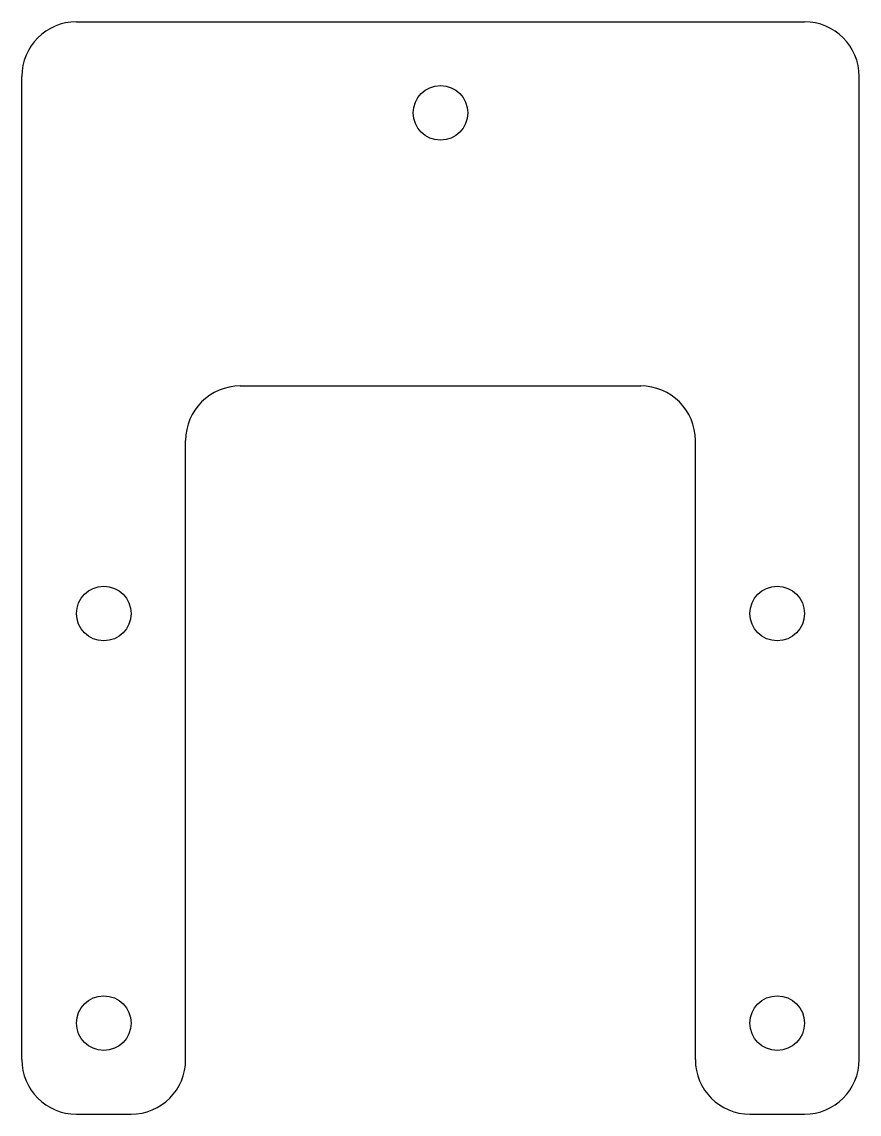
# Model space of a CAD drawing. Extents: x 79 to 125, y 43 to 103.
import ezdxf

# ---------------------------------------------------------------- set-up
doc = ezdxf.new("R2010")
doc.units = 0
doc.layers.add('MECHANICAL3', color=76, linetype='CONTINUOUS')

msp = doc.modelspace()

# ---------------------------------------------------------------- linework, layer by layer
at = {"layer": 'MECHANICAL3'}
for p, q in [((82, 103), (122, 103)), ((79, 46), (79, 100)), ((125, 46), (125, 100)), ((91, 83), (113, 83)), ((88, 46), (88, 80)), ((116, 46), (116, 80)), ((82, 43), (85, 43)), ((119, 43), (122, 43))]:
    msp.add_line(p, q, dxfattribs=at)
for centre in [(102, 98), (83.5, 70.5), (120.5, 70.5), (83.5, 48), (120.5, 48)]:
    msp.add_circle(centre, 1.5, dxfattribs=at)
for centre, start, end in [((82, 100), 90, 179.99995), ((122, 100), 0, 90), ((91, 80), 90, 179.99995), ((113, 80), 0, 90), ((82, 46), 180, 270), ((85, 46), 270, 0), ((119, 46), 180, 270), ((122, 46), 270, 0)]:
    msp.add_arc(centre, 3, start, end, dxfattribs=at)

doc.saveas('drawing.dxf')
